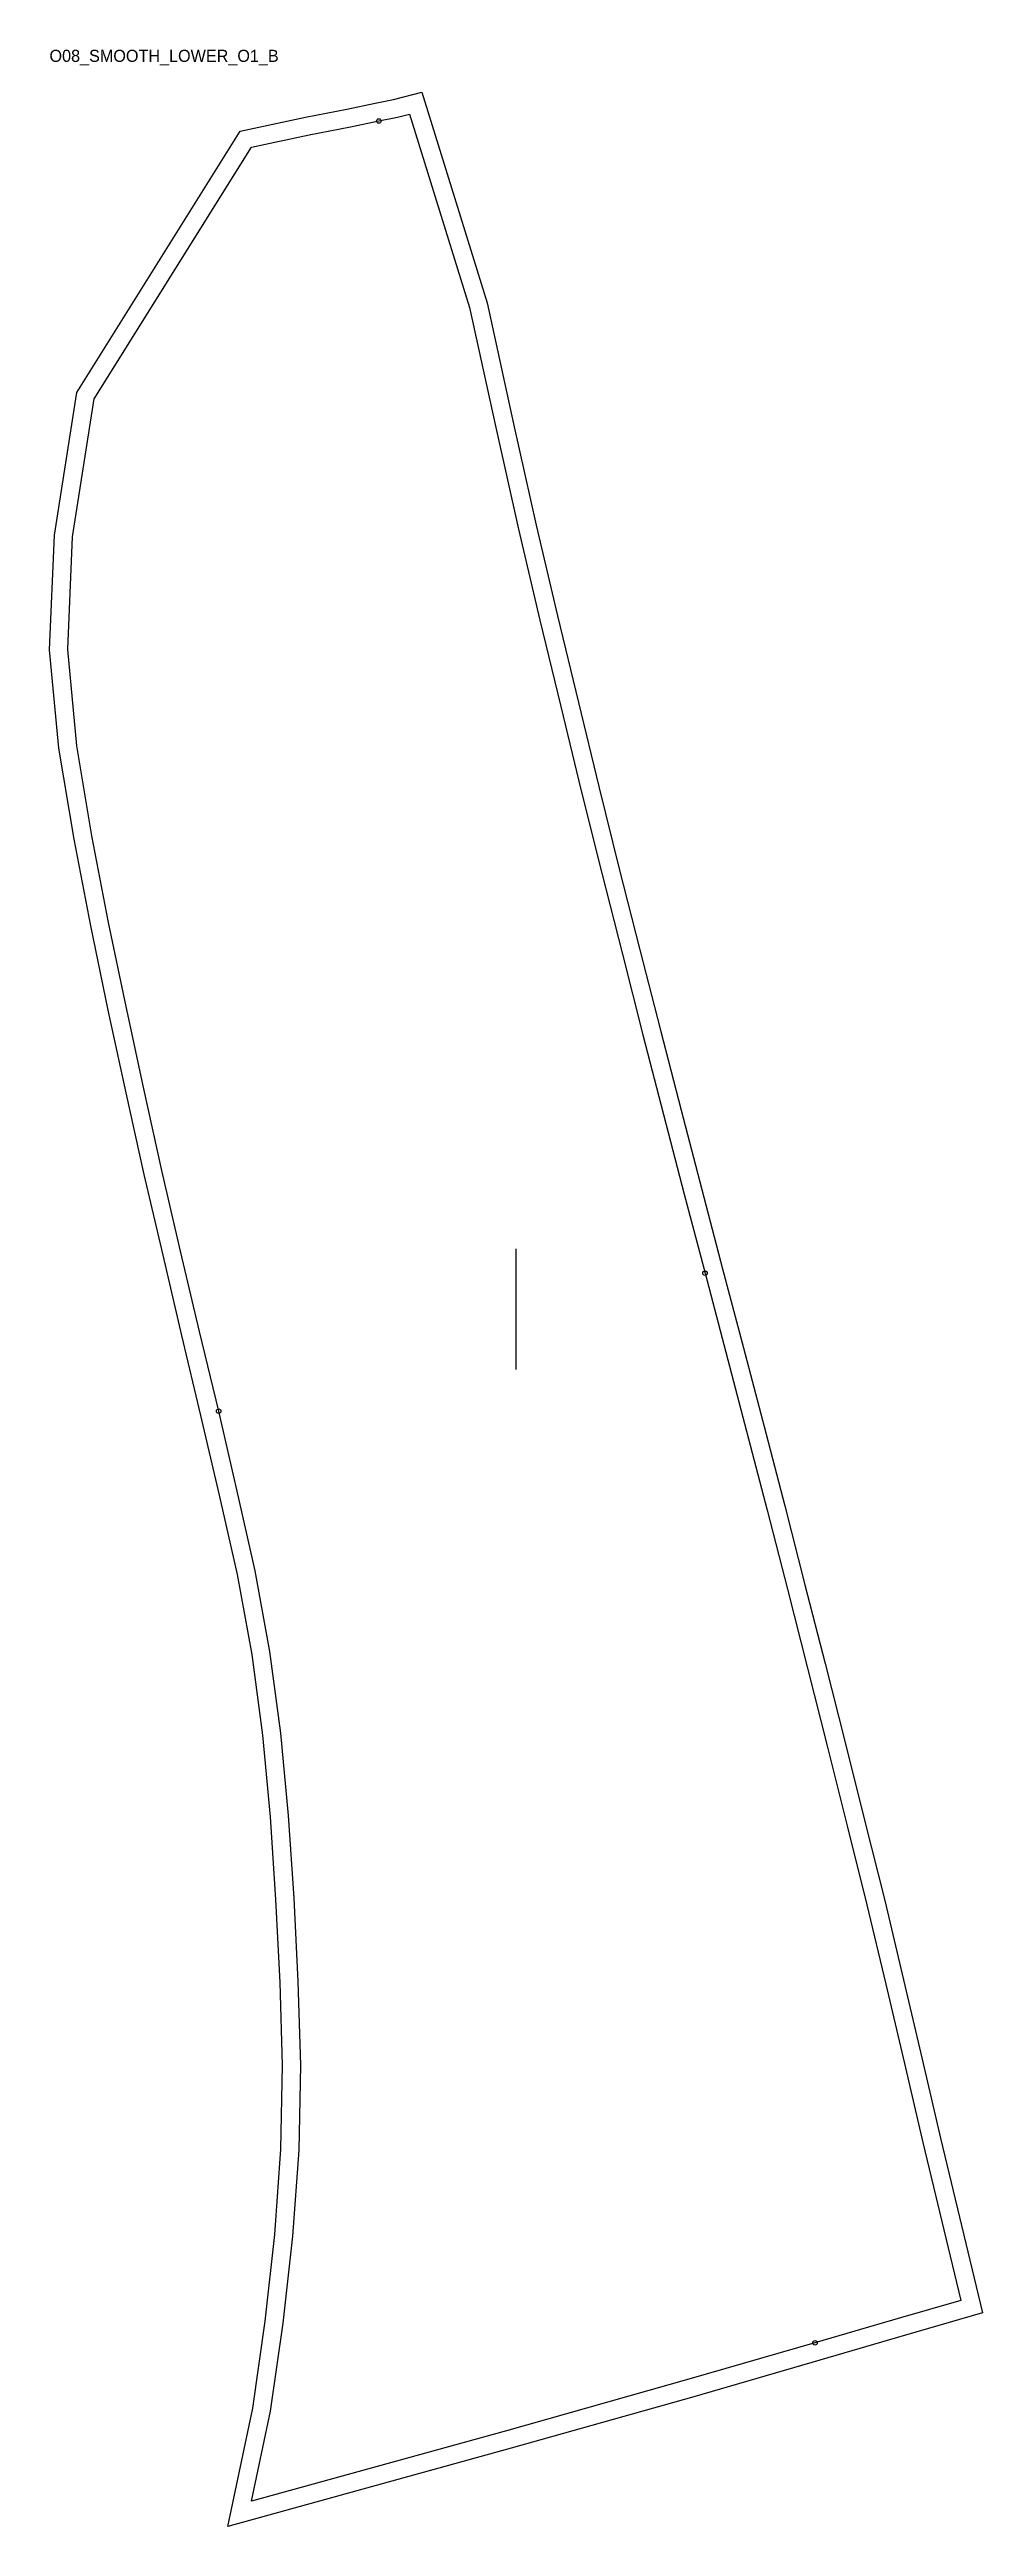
# Model space of a CAD drawing. Header units: millimetres. Extents: x -134 to 483, y -17 to 1622.
import ezdxf

# ---------------------------------------------------------------- set-up
doc = ezdxf.new("R2010")
doc.units = ezdxf.units.MM
for name, color, linetype in [('CUT', 1, 'Continuous'), ('GRAIN', 3, 'Continuous'), ('ID', 7, 'Continuous'), ('NOTCH', 2, 'Continuous'), ('SEAM', 5, 'Continuous')]:
    doc.layers.add(name, color=color, linetype=linetype)

msp = doc.modelspace()

# ---------------------------------------------------------------- linework, layer by layer
at = {"layer": 'CUT'}
msp.add_lwpolyline([(-15.8, -16.8), (0.7, 61.5), (9, 119.1), (15.4, 176.3), (19.4, 232.8), (20.5, 288.3), (18.8, 343.2), (16.1, 398.1), (12.5, 452.7), (7.4, 506.8), (0.3, 560.2), (-9.4, 613), (-21.2, 665.6), (-33.5, 718.3), (-46.1, 771.2), (-58.6, 824.3), (-71, 877.8), (-82.9, 931.7), (-94.8, 986.4), (-106.4, 1042.2), (-117.4, 1099.7), (-127.5, 1159.8), (-133.7, 1224.9), (-130.3, 1300.8), (-115.6, 1395.2), (-7.5, 1568.1), (35.6, 1577.3), (63, 1582.7), (81.7, 1586.5), (93.8, 1589.1), (112.5, 1593.9), (155.8, 1454.5), (173.3, 1374.5), (188.2, 1307.4), (202.3, 1247.4), (216.1, 1190.1), (229.7, 1134.5), (243.2, 1080), (256.8, 1026.3), (270.4, 973.2), (284, 920.4), (297.7, 867.8), (311.5, 815.4), (325.3, 763.1), (339, 710.9), (352.6, 658.6), (366, 606.3), (379.3, 554.1), (392.5, 501.8), (405.6, 449.6), (418.7, 397.3), (431.2, 344.8), (443.4, 292.4), (455.6, 240), (468.1, 187.8), (483.4, 124.5), (432.4, 109.7), (375.9, 93.2), (292.5, 69), (171.7, 34.9), (-15.8, -16.8)], close=True, dxfattribs=at)
at = {"layer": 'GRAIN'}
msp.add_line((174.9, 748.6), (174.9, 828.6), dxfattribs=at)
at = {"layer": 'NOTCH'}
for centre in [(84.1, 1574.8), (299.9, 812.4), (-21.8, 721.1), (372.6, 104.7)]:
    msp.add_circle(centre, 1.5, dxfattribs=at)
at = {"layer": 'SEAM'}
msp.add_lwpolyline([(0, 0), (12.5, 59.4), (20.9, 117.6), (27.3, 175.2), (31.4, 232.2), (32.5, 288.4), (30.7, 343.7), (28.1, 398.8), (24.4, 453.6), (19.3, 508.1), (12.1, 562.1), (2.3, 615.4), (-9.5, 668.3), (-21.8, 721.1), (-34.4, 773.9), (-47, 827), (-59.3, 880.4), (-71.2, 934.3), (-83, 988.8), (-94.6, 1044.5), (-105.6, 1101.9), (-115.6, 1161.4), (-121.6, 1225.2), (-118.4, 1299.6), (-104.1, 1390.9), (0, 1557.4), (38, 1565.6), (65.4, 1571), (84.1, 1574.8), (96.5, 1577.4), (104.4, 1579.4), (144.2, 1451.4), (161.6, 1371.9), (176.5, 1304.7), (190.6, 1244.6), (204.4, 1187.3), (218, 1131.6), (231.6, 1077), (245.2, 1023.4), (258.8, 970.2), (272.4, 917.4), (286.1, 864.8), (299.9, 812.4), (313.7, 760.1), (327.4, 707.8), (341, 655.6), (354.4, 603.4), (367.7, 551.1), (380.9, 498.9), (394, 446.7), (407, 394.5), (419.5, 342.1), (431.8, 289.6), (444, 237.2), (456.4, 185), (469, 132.8), (429.1, 121.2), (372.6, 104.7), (289.2, 80.6), (168.5, 46.5)], close=True, dxfattribs=at)

# ---------------------------------------------------------------- texts
at = {"layer": 'ID'}
msp.add_text('O08_SMOOTH_LOWER_O1_B', height=8, dxfattribs=at).set_placement((-133.7, 1613.9))

doc.saveas('drawing.dxf')
